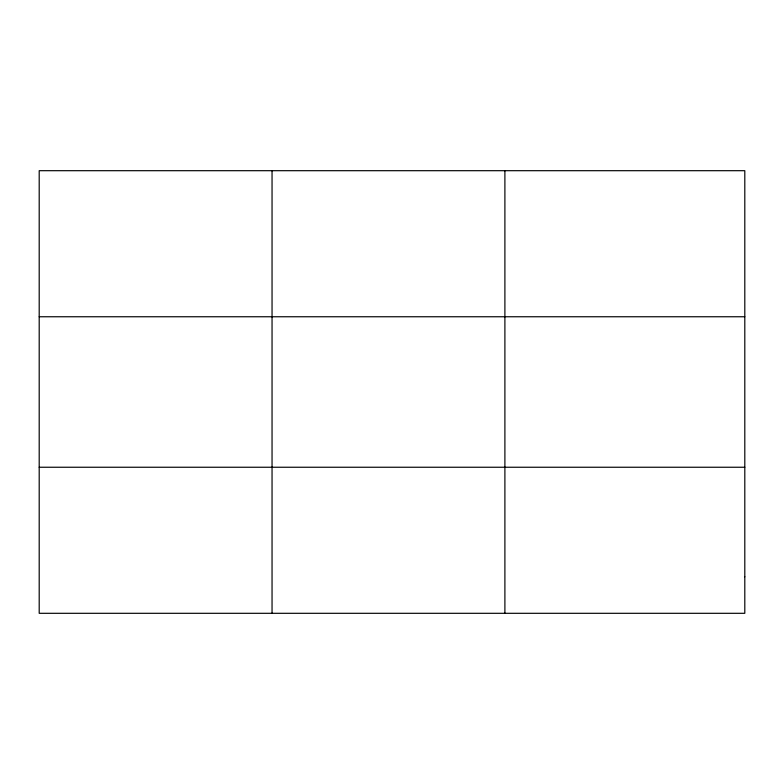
<?xml version="1.0" encoding="UTF-8"?>
<svg xmlns="http://www.w3.org/2000/svg" width="784" height="784" viewBox="0 0 784 784"><rect width="100%" height="100%" fill="white"/><g stroke="black" fill="none" stroke-linecap="round" stroke-linejoin="round"><path stroke-width="1.18" d="M272.048 613.304L272.048 170.696M504.896 613.304L504.896 170.696M39.2 316.756L744.8 316.756M39.2 467.244L744.8 467.244M744.8 576.789L744.8 613.304L39.2 613.304L39.2 170.696L744.8 170.696L744.8 576.789"/></g></svg>
